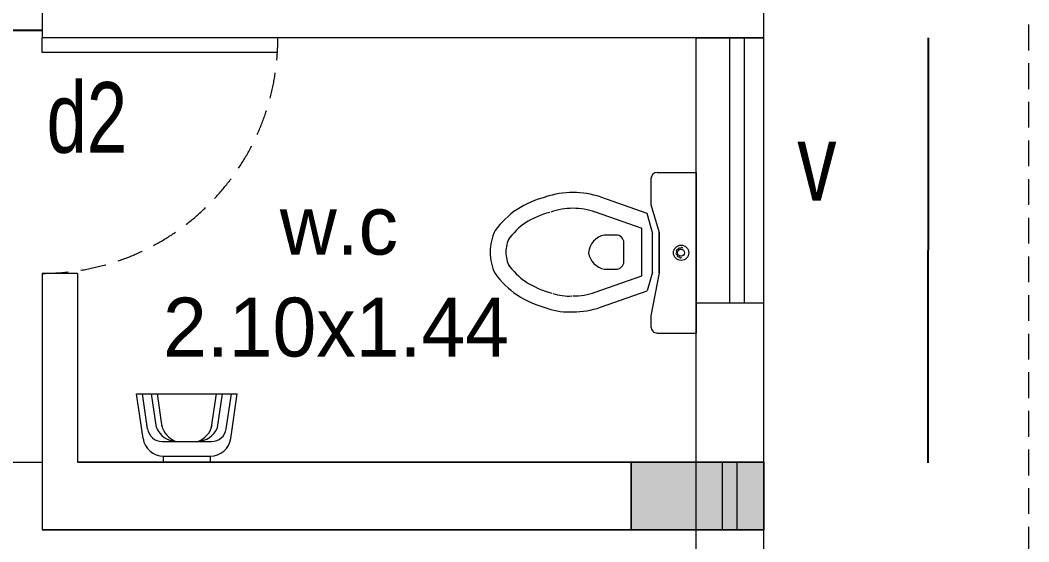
# Model space of a CAD drawing. Header units: metres. Extents: x 191982 to 427160, y -8904 to 80370.
# Drawn here: x 390393 to 393818, y 32161 to 33933 of the extents above; entities that cross this region are included whole.
import ezdxf

# ---------------------------------------------------------------- set-up
doc = ezdxf.new("R2010")
doc.units = ezdxf.units.M
doc.header["$LTSCALE"] = 700
doc.header["$MEASUREMENT"] = 0
doc.header["$PDMODE"] = 32
doc.linetypes.add('HIDDEN2', pattern=[0.1875, 0.125, -0.0625])
doc.layers.get('Defpoints').update_dxf_attribs({"lineweight": 9})
for name, color, linetype, lineweight in [('COLUMN', 7, 'Continuous', 9), ('NEW PLANS', 7, 'Continuous', 9), ('PLAN', 7, 'Continuous', 9)]:
    doc.layers.add(name, color=color, linetype=linetype, lineweight=lineweight)
doc.styles.add('RVR', font='MOD20.TTF')
doc.styles.get("Standard").update_dxf_attribs({"font": 'swisscl.ttf'})
doc.dimstyles.get("Standard").update_dxf_attribs({"dimtxt": 0.23, "dimasz": 0.23, "dimexe": 0.05, "dimexo": 0.05, "dimgap": 0.06, "dimtad": 0, "dimzin": 0, "dimdsep": 46, "dimtxsty": 'Standard', "dimcen": 0, "dimse1": 1, "dimse2": 1, "dimadec": 0, "dimazin": 0, "dimtfac": 1, "dimtofl": 0, "dimtmove": 2, "dimatfit": 0, "dimfxl": 0.18, "dimtolj": 1, "dimtzin": 0, "dimarcsym": 0})

# ---------------------------------------------------------------- blocks, each defined once
blk = doc.blocks.new('EWC')
at = {"layer": 'COLUMN'}
blk.add_line((-0.2727, 0), (0.2727, 0), dxfattribs=at)
at = {"layer": 'PLAN'}
for p, q in [((-0.2727, -0.1316), (-0.2727, 0)), ((0.2727, -0.1316), (0.2727, 0)), ((-0.1643, -0.1532), (-0.0685, -0.1258)), ((-0.0685, -0.1258), (0.0685, -0.1258)), ((0.0685, -0.1258), (-0.0685, -0.1258)), ((0.0685, -0.1258), (0.2143, -0.1532)), ((-0.2512, -0.1532), (-0.1643, -0.1532)), ((-0.1895, -0.3249), (-0.1341, -0.167)), ((-0.1341, -0.167), (-0.0654, -0.1474)), ((0.0654, -0.1474), (-0.0654, -0.1474)), ((0.0654, -0.1474), (0.1293, -0.1656)), ((0.1852, -0.3249), (0.1293, -0.1656)), ((0.2143, -0.1532), (0.2512, -0.1532)), ((-0.1386, -0.3427), (-0.0831, -0.1844)), ((0.0788, -0.1844), (-0.0831, -0.1844)), ((0.1343, -0.3427), (0.0788, -0.1844)), ((-0.0603, -0.2716), (-0.0603, -0.3111)), ((0.0297, -0.2453), (-0.034, -0.2453)), ((0.056, -0.3111), (0.056, -0.2716))]:
    blk.add_line(p, q, dxfattribs=at)
for radius in [0.026, 0.0118]:
    blk.add_circle((0, -0.0508), radius, dxfattribs=at)
for centre, radius, start, end in [((-0.0141, -0.0486), 0.0036, 90.2071, 251.7929), ((-0.0127, -0.0573), 0.0036, 126.2071, 287.7929), ((0, -0.0508), 0.0153, 184.4559, 193.5441), ((0, -0.0508), 0.0153, 220.4559, 229.5441), ((-0.0065, -0.0635), 0.0036, 162.2071, 323.7929), ((0, -0.0508), 0.0153, 256.4559, 265.5441), ((0.0022, -0.0649), 0.0036, 198.2071, 359.7929), ((0, -0.0508), 0.0153, 292.4559, 301.5441), ((0.0101, -0.0609), 0.0036, 234.2071, 35.7929), ((0, -0.0508), 0.0153, 328.4559, 337.5441), ((0.0141, -0.0531), 0.0036, 270.2071, 71.7929), ((-0.2512, -0.1316), 0.0216, 180, 270), ((0.2512, -0.1316), 0.0216, 270, 360), ((-0.034, -0.2716), 0.0263, 90, 180), ((0.0297, -0.2716), 0.0263, 360, 90), ((0.0832, -0.4179), 0.2881, 161.1646, 180), ((0.0832, -0.4179), 0.2342, 161.1646, 180), ((0.0055, -0.2984), 0.067, 190.924, 265.0214), ((-0.0109, -0.2978), 0.0682, 279.0784, 348.785), ((-0.0875, -0.4179), 0.2342, 360, 18.8354), ((-0.0875, -0.4179), 0.2881, 360, 18.8354), ((-0.0002, -0.3646), 0.000539, 260.7056, 283.4198), ((0.0832, -0.4179), 0.2881, 180, 198.8354), ((0.0832, -0.4179), 0.2342, 180, 198.8354), ((-0.0193, -0.4324), 0.1664, 341.1646, 3.7754), ((-0.0193, -0.4324), 0.2203, 341.1646, 3.7754), ((0.1598, -0.4175), 0.3615, 194.9626, 211.7838), ((0.1598, -0.4175), 0.3076, 194.9626, 211.7838), ((-0.1809, -0.4026), 0.3298, 327.6462, 344.7553), ((-0.1809, -0.4026), 0.3837, 327.6462, 344.7553), ((0.1069, -0.4322), 0.2553, 214.6359, 233.9389), ((-0.1112, -0.4322), 0.2553, 306.0611, 325.3641), ((0.1069, -0.4322), 0.3092, 214.6359, 233.9389), ((-0.1112, -0.4322), 0.3092, 306.0611, 325.3641), ((-0.0022, -0.5371), 0.1085, 243.2988, 270), ((-0.0022, -0.5371), 0.1085, 270, 296.7012), ((-0.0022, -0.5371), 0.1624, 243.2988, 270), ((-0.0022, -0.5371), 0.1624, 270, 296.7012)]:
    blk.add_arc(centre, radius, start, end, dxfattribs=at)
blk = doc.blocks.new('*D79')
at = {"layer": 'Defpoints', "color": 0, "transparency": 16777216}
for p in [(392917.8, 33872.9), (393476, 33872.9), (392917.8, 32428.9)]:
    blk.add_point(p, dxfattribs=at)
at = {"layer": 'NEW PLANS', "color": 0, "lineweight": -2, "transparency": 16777216}
for p, q in [((393476, 33872.7), (393476, 33151.4)), ((393476, 32429.1), (393476, 33150.4))]:
    blk.add_line(p, q, dxfattribs=at)
at = {"layer": 'NEW PLANS', "color": 0, "transparency": 16777216}
for points in [[(393476, 33872.7), (393476, 33872.7), (393476, 33872.9)], [(393476, 32429.1), (393476, 32429.1), (393476, 32428.9)]]:
    blk.add_solid(points, dxfattribs=at)
at = {"layer": 'NEW PLANS', "color": 0, "transparency": 16777216, "insert": (393476, 33150.9), "char_height": 0.23, "attachment_point": 5, "rotation": 90}
blk.add_mtext('\\A1;1444.03', dxfattribs=at)
blk = doc.blocks.new('*D51')
at = {"layer": 'Defpoints', "color": 0, "transparency": 16777216}
for p in [(390467.8, 33897.9), (388677.8, 33585.9), (390467.8, 33585.9)]:
    blk.add_point(p, dxfattribs=at)
at = {"layer": 'NEW PLANS', "color": 0, "lineweight": -2, "transparency": 16777216}
for p, q in [((388678, 33897.9), (389572.3, 33897.9)), ((390467.5, 33897.9), (389573.3, 33897.9))]:
    blk.add_line(p, q, dxfattribs=at)
at = {"layer": 'NEW PLANS', "color": 0, "transparency": 16777216}
for points in [[(388678, 33897.9), (388678, 33897.8), (388677.8, 33897.9)], [(390467.5, 33897.9), (390467.5, 33897.8), (390467.8, 33897.9)]]:
    blk.add_solid(points, dxfattribs=at)
at = {"layer": 'NEW PLANS', "color": 0, "transparency": 16777216, "insert": (389572.8, 33897.9), "char_height": 0.23, "attachment_point": 5}
blk.add_mtext('\\A1;1790.00', dxfattribs=at)

msp = doc.modelspace()

# ---------------------------------------------------------------- hatches: boundary and pattern name
at = {"layer": 'NEW PLANS'}
for points in [[(392467.772, 32431.692), (392467.772, 32201.692), (392687.772, 32201.692), (392687.772, 32431.692)], [(392687.772, 32431.692), (392687.772, 32201.692), (392467.772, 32201.692), (392467.772, 32431.692)], [(392467.772, 32431.692), (392467.772, 32201.692), (392687.772, 32201.692), (392687.772, 32431.692)], [(392467.772, 32431.692), (392467.772, 32201.692), (392687.772, 32201.692), (392687.772, 32431.692)], [(392697.772, 32431.692), (392697.772, 32201.692), (392467.772, 32201.692), (392467.772, 32431.692)], [(392697.772, 32431.692), (392697.772, 32201.692), (392467.772, 32201.692), (392467.772, 32431.692)], [(392467.772, 32431.692), (392467.772, 32201.692), (392687.772, 32201.692), (392687.772, 32431.692)], [(392467.772, 32431.692), (392467.772, 32201.692), (392687.772, 32201.692), (392687.772, 32431.692)], [(392467.772, 32431.692), (392467.772, 32201.692), (392687.772, 32201.692), (392687.772, 32431.692)], [(392467.772, 32431.692), (392467.772, 32201.692), (392687.772, 32201.692), (392687.772, 32431.692)], [(392697.772, 32431.692), (392697.772, 32201.692), (392467.772, 32201.692), (392467.772, 32431.692)], [(392697.772, 32431.692), (392697.772, 32201.692), (392467.772, 32201.692), (392467.772, 32431.692)], [(392467.772, 32431.692), (392467.772, 32201.692), (392687.772, 32201.692), (392687.772, 32431.692)], [(392467.772, 32431.692), (392467.772, 32201.692), (392687.772, 32201.692), (392687.772, 32431.692)], [(392467.772, 32431.692), (392467.772, 32201.692), (392687.772, 32201.692), (392687.772, 32431.692)], [(392697.772, 32431.692), (392697.772, 32201.692), (392467.772, 32201.692), (392467.772, 32431.692)], [(392697.772, 32431.692), (392697.772, 32201.692), (392467.772, 32201.692), (392467.772, 32431.692)], [(392467.772, 32431.692), (392467.772, 32201.692), (392687.772, 32201.692), (392687.772, 32431.692)], [(392467.772, 32431.692), (392467.772, 32201.692), (392687.772, 32201.692), (392687.772, 32431.692)], [(392697.772, 32431.692), (392697.772, 32201.692), (392467.772, 32201.692), (392467.772, 32431.692)], [(392697.772, 32431.692), (392697.772, 32201.692), (392467.772, 32201.692), (392467.772, 32431.692)], [(392467.772, 32431.692), (392467.772, 32201.692), (392687.772, 32201.692), (392687.772, 32431.692)], [(392687.772, 32431.692), (392687.772, 32201.692), (392467.772, 32201.692), (392467.772, 32431.692)], [(392467.772, 32431.692), (392467.772, 32201.692), (392687.772, 32201.692), (392687.772, 32431.692)], [(392467.772, 32431.692), (392467.772, 32201.692), (392687.772, 32201.692), (392687.772, 32431.692)], [(392697.772, 32431.692), (392697.772, 32201.692), (392467.772, 32201.692), (392467.772, 32431.692)], [(392697.772, 32431.692), (392697.772, 32201.692), (392467.772, 32201.692), (392467.772, 32431.692)], [(392467.772, 32431.692), (392467.772, 32201.692), (392687.772, 32201.692), (392687.772, 32431.692)], [(392467.772, 32431.692), (392467.772, 32201.692), (392687.772, 32201.692), (392687.772, 32431.692)], [(392467.772, 32431.692), (392467.772, 32201.692), (392687.772, 32201.692), (392687.772, 32431.692)], [(392467.772, 32431.692), (392467.772, 32201.692), (392687.772, 32201.692), (392687.772, 32431.692)], [(392697.772, 32431.692), (392697.772, 32201.692), (392467.772, 32201.692), (392467.772, 32431.692)], [(392697.772, 32431.692), (392697.772, 32201.692), (392467.772, 32201.692), (392467.772, 32431.692)], [(392467.772, 32431.692), (392467.772, 32201.692), (392687.772, 32201.692), (392687.772, 32431.692)], [(392467.772, 32431.692), (392467.772, 32201.692), (392687.772, 32201.692), (392687.772, 32431.692)], [(392467.772, 32431.692), (392467.772, 32201.692), (392687.772, 32201.692), (392687.772, 32431.692)], [(392697.772, 32431.692), (392697.772, 32201.692), (392467.772, 32201.692), (392467.772, 32431.692)], [(392697.772, 32431.692), (392697.772, 32201.692), (392467.772, 32201.692), (392467.772, 32431.692)], [(392467.772, 32431.692), (392467.772, 32201.692), (392687.772, 32201.692), (392687.772, 32431.692)], [(392467.772, 32431.692), (392467.772, 32201.692), (392687.772, 32201.692), (392687.772, 32431.692)], [(392697.772, 32431.692), (392697.772, 32201.692), (392467.772, 32201.692), (392467.772, 32431.692)], [(392697.772, 32431.692), (392697.772, 32201.692), (392467.772, 32201.692), (392467.772, 32431.692)], [(392687.772, 32431.692), (392687.772, 32201.692), (392917.772, 32201.692), (392917.772, 32431.692)], [(392917.772, 32431.692), (392917.772, 32201.692), (392687.772, 32201.692), (392687.772, 32431.692)], [(392687.772, 32431.692), (392687.772, 32201.692), (392917.772, 32201.692), (392917.772, 32431.692)], [(392687.772, 32431.692), (392687.772, 32201.692), (392917.772, 32201.692), (392917.772, 32431.692)], [(392687.772, 32431.692), (392687.772, 32201.692), (392917.772, 32201.692), (392917.772, 32431.692)], [(392687.772, 32431.692), (392687.772, 32201.692), (392917.772, 32201.692), (392917.772, 32431.692)], [(392687.772, 32431.692), (392687.772, 32201.692), (392917.772, 32201.692), (392917.772, 32431.692)], [(392687.772, 32431.692), (392687.772, 32201.692), (392917.772, 32201.692), (392917.772, 32431.692)], [(392687.772, 32431.692), (392687.772, 32201.692), (392917.772, 32201.692), (392917.772, 32431.692)], [(392687.772, 32431.692), (392687.772, 32201.692), (392917.772, 32201.692), (392917.772, 32431.692)], [(392687.772, 32431.692), (392687.772, 32201.692), (392917.772, 32201.692), (392917.772, 32431.692)], [(392687.772, 32431.692), (392687.772, 32201.692), (392917.772, 32201.692), (392917.772, 32431.692)], [(392687.772, 32431.692), (392687.772, 32201.692), (392917.772, 32201.692), (392917.772, 32431.692)], [(392687.772, 32431.692), (392687.772, 32201.692), (392917.772, 32201.692), (392917.772, 32431.692)], [(392917.772, 32431.692), (392917.772, 32201.692), (392687.772, 32201.692), (392687.772, 32431.692)], [(392687.772, 32431.692), (392687.772, 32201.692), (392917.772, 32201.692), (392917.772, 32431.692)], [(392687.772, 32431.692), (392687.772, 32201.692), (392917.772, 32201.692), (392917.772, 32431.692)], [(392687.772, 32431.692), (392687.772, 32201.692), (392917.772, 32201.692), (392917.772, 32431.692)], [(392687.772, 32431.692), (392687.772, 32201.692), (392917.772, 32201.692), (392917.772, 32431.692)], [(392687.772, 32431.692), (392687.772, 32201.692), (392917.772, 32201.692), (392917.772, 32431.692)], [(392687.772, 32431.692), (392687.772, 32201.692), (392917.772, 32201.692), (392917.772, 32431.692)], [(392687.772, 32431.692), (392687.772, 32201.692), (392917.772, 32201.692), (392917.772, 32431.692)], [(392687.772, 32431.692), (392687.772, 32201.692), (392917.772, 32201.692), (392917.772, 32431.692)], [(392687.772, 32431.692), (392687.772, 32201.692), (392917.772, 32201.692), (392917.772, 32431.692)], [(392687.772, 32431.692), (392687.772, 32201.692), (392917.772, 32201.692), (392917.772, 32431.692)], [(392687.772, 32431.692), (392687.772, 32201.692), (392917.772, 32201.692), (392917.772, 32431.692)], [(392697.772, 32431.692), (392917.772, 32431.692), (392917.772, 32201.692), (392697.772, 32201.692)], [(392697.772, 32431.692), (392917.772, 32431.692), (392917.772, 32201.692), (392697.772, 32201.692)], [(392697.772, 32431.692), (392917.772, 32431.692), (392917.772, 32201.692), (392697.772, 32201.692)], [(392697.772, 32431.692), (392917.772, 32431.692), (392917.772, 32201.692), (392697.772, 32201.692)], [(392697.772, 32431.692), (392917.772, 32431.692), (392917.772, 32201.692), (392697.772, 32201.692)], [(392697.772, 32431.692), (392917.772, 32431.692), (392917.772, 32201.692), (392697.772, 32201.692)], [(392697.772, 32431.692), (392917.772, 32431.692), (392917.772, 32201.692), (392697.772, 32201.692)], [(392697.772, 32431.692), (392917.772, 32431.692), (392917.772, 32201.692), (392697.772, 32201.692)], [(392697.772, 32431.692), (392917.772, 32431.692), (392917.772, 32201.692), (392697.772, 32201.692)], [(392697.772, 32431.692), (392917.772, 32431.692), (392917.772, 32201.692), (392697.772, 32201.692)], [(392697.772, 32431.692), (392917.772, 32431.692), (392917.772, 32201.692), (392697.772, 32201.692)], [(392697.772, 32431.692), (392917.772, 32431.692), (392917.772, 32201.692), (392697.772, 32201.692)], [(392697.772, 32431.692), (392917.772, 32431.692), (392917.772, 32201.692), (392697.772, 32201.692)], [(392697.772, 32431.692), (392917.772, 32431.692), (392917.772, 32201.692), (392697.772, 32201.692)], [(392697.772, 32431.692), (392917.772, 32431.692), (392917.772, 32201.692), (392697.772, 32201.692)], [(392697.772, 32431.692), (392917.772, 32431.692), (392917.772, 32201.692), (392697.772, 32201.692)]]:
    msp.add_hatch(color=256, dxfattribs=at).paths.add_polyline_path(points)

# ---------------------------------------------------------------- linework, layer by layer
for p, q in [((392917.772, 22511.692), (392917.772, 51581.692)), ((390467.772, 33992.89), (390467.772, 33872.89)), ((390467.772, 33992.89), (390467.772, 33872.89)), ((392917.772, 33872.89), (392917.772, 33992.89)), ((392917.772, 33872.89), (390467.772, 33872.89)), ((390467.772, 33822.89), (390467.772, 33872.89)), ((392687.772, 33872.89), (390467.772, 33872.89)), ((390467.772, 33822.89), (390467.772, 33872.89)), ((392687.772, 22511.692), (392687.772, 33872.89)), ((392687.772, 22511.692), (392687.772, 33872.89)), ((392687.772, 33872.89), (392917.772, 33872.89)), ((392802.772, 32972.89), (392802.772, 33872.89)), ((392852.772, 32972.89), (392852.772, 33872.89)), ((391266.208, 33822.89), (390467.772, 33822.89)), ((391266.208, 33822.89), (390467.772, 33822.89)), ((390467.772, 33072.89), (390467.772, 32431.692)), ((390587.772, 33072.89), (390467.772, 33072.89)), ((390467.772, 33072.89), (390467.772, 32431.692)), ((390587.772, 33072.89), (390467.772, 33072.89)), ((390587.772, 33072.89), (390587.772, 32431.692)), ((390587.772, 33072.89), (390587.772, 32431.692)), ((392687.772, 32972.89), (392917.772, 32972.89)), ((390810.062, 32511.508), (390787.772, 32663.08)), ((390787.772, 32663.08), (391129.945, 32663.08)), ((390825.437, 32544.418), (390807.987, 32663.08)), ((390855.118, 32548.782), (390838.31, 32663.08)), ((390874.905, 32551.692), (390858.525, 32663.08)), ((391042.811, 32551.692), (391059.192, 32663.08)), ((391062.598, 32548.782), (391079.407, 32663.08)), ((391062.598, 32548.782), (391079.407, 32663.08)), ((391092.279, 32544.418), (391109.729, 32663.08)), ((391107.655, 32511.508), (391129.945, 32663.08)), ((390874.905, 32501.692), (391042.811, 32501.692)), ((390879.317, 32451.692), (391038.399, 32451.692)), ((390879.317, 32431.692), (390879.317, 32451.692)), ((391038.399, 32431.692), (391038.399, 32451.692)), ((388677.772, 32431.692), (390467.772, 32431.692)), ((388677.772, 32431.692), (390467.772, 32431.692)), ((390467.772, 32431.692), (390467.772, 32201.692)), ((390467.772, 32431.692), (390467.772, 32201.692)), ((392467.772, 32431.692), (390587.772, 32431.692)), ((390587.772, 32431.692), (392493.449, 32431.692)), ((392467.772, 32431.692), (390587.772, 32431.692)), ((390587.772, 32431.692), (392493.449, 32431.692)), ((390879.317, 32431.692), (391038.399, 32431.692)), ((392467.772, 32431.692), (392917.772, 32431.692)), ((392467.772, 32431.692), (392917.772, 32431.692)), ((392467.772, 32431.692), (392687.772, 32431.692)), ((392467.772, 32431.692), (392687.772, 32431.692)), ((392467.772, 32431.692), (392687.772, 32431.692)), ((392467.772, 32431.692), (392687.772, 32431.692)), ((392467.772, 32431.692), (392687.772, 32431.692)), ((392467.772, 32201.692), (392467.772, 32431.692)), ((392467.772, 32431.692), (392687.772, 32431.692)), ((392467.772, 32431.692), (392687.772, 32431.692)), ((392467.772, 32431.692), (392687.772, 32431.692)), ((392917.772, 32431.692), (392467.772, 32431.692)), ((392917.772, 32431.692), (392467.772, 32431.692)), ((392917.772, 32431.692), (392467.772, 32431.692)), ((392917.772, 32431.692), (392467.772, 32431.692)), ((392917.772, 32431.692), (392467.772, 32431.692)), ((392917.772, 32431.692), (392467.772, 32431.692)), ((392917.772, 32431.692), (392467.772, 32431.692)), ((392917.772, 32431.692), (392467.772, 32431.692)), ((392917.772, 32431.692), (392467.772, 32431.692)), ((392917.772, 32431.692), (392467.772, 32431.692)), ((392917.772, 32431.692), (392467.772, 32431.692)), ((392467.772, 32201.692), (392467.772, 32431.692)), ((392467.772, 32201.692), (392467.772, 32431.692)), ((392467.772, 32201.692), (392467.772, 32431.692)), ((392917.772, 32431.692), (392467.772, 32431.692)), ((392917.772, 32431.692), (392467.772, 32431.692)), ((392917.772, 32431.692), (392467.772, 32431.692)), ((392917.772, 32431.692), (392467.772, 32431.692)), ((392467.772, 32431.692), (392917.772, 32431.692)), ((392467.772, 32431.692), (392917.772, 32431.692)), ((392467.772, 32431.692), (392917.772, 32431.692)), ((392467.772, 32431.692), (392917.772, 32431.692)), ((392467.772, 32431.692), (392917.772, 32431.692)), ((392467.772, 32201.692), (392467.772, 32431.692)), ((392467.772, 32431.692), (392917.772, 32431.692)), ((392467.772, 32431.692), (392917.772, 32431.692)), ((392467.772, 32431.692), (392917.772, 32431.692)), ((392467.772, 32431.692), (392917.772, 32431.692)), ((392467.772, 32431.692), (392917.772, 32431.692)), ((392467.772, 32201.692), (392467.772, 32431.692)), ((392467.772, 32431.692), (392917.772, 32431.692)), ((392467.772, 32431.692), (392917.772, 32431.692)), ((392467.772, 32431.692), (392917.772, 32431.692)), ((392467.772, 32431.692), (392917.772, 32431.692)), ((392467.772, 32201.692), (392467.772, 32431.692)), ((392917.772, 32431.692), (392467.772, 32431.692)), ((392467.772, 32431.692), (392917.772, 32431.692)), ((392467.772, 32431.692), (392917.772, 32431.692)), ((392467.772, 32201.692), (392467.772, 32431.692)), ((392467.772, 32431.692), (392917.772, 32431.692)), ((392467.772, 32431.692), (392917.772, 32431.692)), ((392467.772, 32431.692), (392917.772, 32431.692)), ((392467.772, 32431.692), (392917.772, 32431.692)), ((392467.772, 32431.692), (392917.772, 32431.692)), ((392467.772, 32201.692), (392467.772, 32431.692)), ((392467.772, 32431.692), (392917.772, 32431.692)), ((392467.772, 32431.692), (392917.772, 32431.692)), ((392467.772, 32431.692), (392917.772, 32431.692)), ((392467.772, 32431.692), (392917.772, 32431.692)), ((392467.772, 32201.692), (392467.772, 32431.692)), ((392917.772, 32431.692), (392467.772, 32431.692)), ((392467.772, 32431.692), (392917.772, 32431.692)), ((392467.772, 32431.692), (392917.772, 32431.692)), ((392467.772, 32201.692), (392467.772, 32431.692)), ((392467.772, 32431.692), (392917.772, 32431.692)), ((392467.772, 32431.692), (392917.772, 32431.692)), ((392467.772, 32431.692), (392917.772, 32431.692)), ((392467.772, 32431.692), (392917.772, 32431.692)), ((392467.772, 32201.692), (392467.772, 32431.692)), ((392917.772, 32431.692), (392467.772, 32431.692)), ((392467.772, 32431.692), (392917.772, 32431.692)), ((392467.772, 32431.692), (392917.772, 32431.692)), ((392467.772, 32201.692), (392467.772, 32431.692)), ((392917.772, 32431.692), (392467.772, 32431.692)), ((392917.772, 32431.692), (392467.772, 32431.692)), ((392917.772, 32431.692), (392467.772, 32431.692)), ((392917.772, 32431.692), (392467.772, 32431.692)), ((392467.772, 32431.692), (392917.772, 32431.692)), ((392467.772, 32431.692), (392917.772, 32431.692)), ((392467.772, 32431.692), (392687.772, 32431.692)), ((392467.772, 32431.692), (392687.772, 32431.692)), ((392467.772, 32431.692), (392687.772, 32431.692)), ((392467.772, 32431.692), (392687.772, 32431.692)), ((392467.772, 32431.692), (392687.772, 32431.692)), ((392467.772, 32201.692), (392467.772, 32431.692)), ((392467.772, 32431.692), (392687.772, 32431.692)), ((392467.772, 32431.692), (392687.772, 32431.692)), ((392467.772, 32431.692), (392687.772, 32431.692)), ((392917.772, 32431.692), (392467.772, 32431.692)), ((392917.772, 32431.692), (392467.772, 32431.692)), ((392917.772, 32431.692), (392467.772, 32431.692)), ((392917.772, 32431.692), (392467.772, 32431.692)), ((392917.772, 32431.692), (392467.772, 32431.692)), ((392917.772, 32431.692), (392467.772, 32431.692)), ((392917.772, 32431.692), (392467.772, 32431.692)), ((392917.772, 32431.692), (392467.772, 32431.692)), ((392917.772, 32431.692), (392467.772, 32431.692)), ((392917.772, 32431.692), (392467.772, 32431.692)), ((392917.772, 32431.692), (392467.772, 32431.692)), ((392467.772, 32201.692), (392467.772, 32431.692)), ((392467.772, 32201.692), (392467.772, 32431.692)), ((392467.772, 32201.692), (392467.772, 32431.692)), ((392917.772, 32431.692), (392467.772, 32431.692)), ((392917.772, 32431.692), (392467.772, 32431.692)), ((392917.772, 32431.692), (392467.772, 32431.692)), ((392917.772, 32431.692), (392467.772, 32431.692)), ((392467.772, 32431.692), (392917.772, 32431.692)), ((392467.772, 32431.692), (392917.772, 32431.692)), ((392467.772, 32431.692), (392917.772, 32431.692)), ((392467.772, 32431.692), (392917.772, 32431.692)), ((392467.772, 32431.692), (392917.772, 32431.692)), ((392467.772, 32201.692), (392467.772, 32431.692)), ((392467.772, 32431.692), (392917.772, 32431.692)), ((392467.772, 32431.692), (392917.772, 32431.692)), ((392467.772, 32431.692), (392917.772, 32431.692)), ((392467.772, 32431.692), (392917.772, 32431.692)), ((392467.772, 32431.692), (392917.772, 32431.692)), ((392467.772, 32201.692), (392467.772, 32431.692)), ((392467.772, 32431.692), (392917.772, 32431.692)), ((392467.772, 32431.692), (392917.772, 32431.692)), ((392467.772, 32431.692), (392917.772, 32431.692)), ((392467.772, 32431.692), (392917.772, 32431.692)), ((392467.772, 32201.692), (392467.772, 32431.692)), ((392917.772, 32431.692), (392467.772, 32431.692)), ((392467.772, 32431.692), (392917.772, 32431.692)), ((392467.772, 32431.692), (392917.772, 32431.692)), ((392467.772, 32201.692), (392467.772, 32431.692)), ((392467.772, 32431.692), (392917.772, 32431.692)), ((392467.772, 32431.692), (392917.772, 32431.692)), ((392467.772, 32431.692), (392917.772, 32431.692)), ((392467.772, 32431.692), (392917.772, 32431.692)), ((392467.772, 32431.692), (392917.772, 32431.692)), ((392467.772, 32201.692), (392467.772, 32431.692)), ((392467.772, 32431.692), (392917.772, 32431.692)), ((392467.772, 32431.692), (392917.772, 32431.692)), ((392467.772, 32431.692), (392917.772, 32431.692)), ((392467.772, 32431.692), (392917.772, 32431.692)), ((392467.772, 32201.692), (392467.772, 32431.692)), ((392917.772, 32431.692), (392467.772, 32431.692)), ((392467.772, 32431.692), (392917.772, 32431.692)), ((392467.772, 32431.692), (392917.772, 32431.692)), ((392467.772, 32201.692), (392467.772, 32431.692)), ((392467.772, 32431.692), (392917.772, 32431.692)), ((392467.772, 32431.692), (392917.772, 32431.692)), ((392467.772, 32431.692), (392917.772, 32431.692)), ((392467.772, 32431.692), (392917.772, 32431.692)), ((392467.772, 32201.692), (392467.772, 32431.692)), ((392917.772, 32431.692), (392467.772, 32431.692)), ((392467.772, 32431.692), (392917.772, 32431.692)), ((392467.772, 32431.692), (392917.772, 32431.692)), ((392467.772, 32201.692), (392467.772, 32431.692)), ((392917.772, 32431.692), (392467.772, 32431.692)), ((392917.772, 32431.692), (392467.772, 32431.692)), ((392917.772, 32431.692), (392467.772, 32431.692)), ((392917.772, 32431.692), (392467.772, 32431.692)), ((392687.772, 32201.692), (392687.772, 32431.692)), ((392687.772, 32201.692), (392687.772, 32431.692)), ((392777.772, 32201.692), (392777.772, 32431.692)), ((392777.772, 32201.692), (392777.772, 32431.692)), ((392827.772, 32201.692), (392827.772, 32431.692)), ((392827.772, 32201.692), (392827.772, 32431.692)), ((392917.772, 32201.692), (392917.772, 32431.692)), ((392917.772, 32201.692), (392917.772, 32431.692)), ((392917.772, 32201.692), (392917.772, 32431.692)), ((392917.772, 32201.692), (392917.772, 32431.692)), ((392917.772, 32201.692), (392917.772, 32431.692)), ((392917.772, 32201.692), (392917.772, 32431.692)), ((392917.772, 32201.692), (392917.772, 32431.692)), ((392917.772, 32201.692), (392917.772, 32431.692)), ((392917.772, 32201.692), (392917.772, 32431.692)), ((392917.772, 32201.692), (392917.772, 32431.692)), ((392917.772, 32201.692), (392917.772, 32431.692)), ((392917.772, 32201.692), (392917.772, 32431.692)), ((392917.772, 32201.692), (392917.772, 32431.692)), ((392917.772, 32201.692), (392917.772, 32431.692)), ((392917.772, 32201.692), (392917.772, 32431.692)), ((392917.772, 32201.692), (392917.772, 32431.692)), ((392917.772, 32201.692), (392917.772, 32431.692)), ((392917.772, 32201.692), (392917.772, 32431.692)), ((392467.772, 32201.692), (390467.772, 32201.692)), ((390467.772, 32201.692), (392493.449, 32201.692)), ((392467.772, 32201.692), (390467.772, 32201.692)), ((390467.772, 32201.692), (392493.449, 32201.692)), ((392467.772, 32201.692), (392917.772, 32201.692)), ((392467.772, 32201.692), (392917.772, 32201.692)), ((392467.772, 32201.692), (392687.772, 32201.692)), ((392467.772, 32201.692), (392687.772, 32201.692)), ((392467.772, 32201.692), (392687.772, 32201.692)), ((392467.772, 32201.692), (392687.772, 32201.692)), ((392467.772, 32201.692), (392687.772, 32201.692)), ((392917.772, 32201.692), (392467.772, 32201.692)), ((392917.772, 32201.692), (392467.772, 32201.692)), ((392917.772, 32201.692), (392467.772, 32201.692)), ((392917.772, 32201.692), (392467.772, 32201.692)), ((392917.772, 32201.692), (392467.772, 32201.692)), ((392917.772, 32201.692), (392467.772, 32201.692)), ((392917.772, 32201.692), (392467.772, 32201.692)), ((392917.772, 32201.692), (392467.772, 32201.692)), ((392917.772, 32201.692), (392467.772, 32201.692)), ((392917.772, 32201.692), (392467.772, 32201.692)), ((392917.772, 32201.692), (392467.772, 32201.692)), ((392467.772, 32201.692), (392917.772, 32201.692)), ((392467.772, 32201.692), (392917.772, 32201.692)), ((392467.772, 32201.692), (392917.772, 32201.692)), ((392467.772, 32201.692), (392917.772, 32201.692)), ((392467.772, 32201.692), (392917.772, 32201.692)), ((392467.772, 32201.692), (392917.772, 32201.692)), ((392467.772, 32201.692), (392917.772, 32201.692)), ((392467.772, 32201.692), (392917.772, 32201.692)), ((392467.772, 32201.692), (392917.772, 32201.692)), ((392467.772, 32201.692), (392917.772, 32201.692)), ((392467.772, 32201.692), (392917.772, 32201.692)), ((392467.772, 32201.692), (392917.772, 32201.692)), ((392467.772, 32201.692), (392917.772, 32201.692)), ((392467.772, 32201.692), (392917.772, 32201.692)), ((392467.772, 32201.692), (392917.772, 32201.692)), ((392467.772, 32201.692), (392917.772, 32201.692)), ((392467.772, 32201.692), (392917.772, 32201.692)), ((392467.772, 32201.692), (392917.772, 32201.692)), ((392467.772, 32201.692), (392917.772, 32201.692)), ((392467.772, 32201.692), (392917.772, 32201.692)), ((392467.772, 32201.692), (392917.772, 32201.692)), ((392467.772, 32201.692), (392917.772, 32201.692)), ((392467.772, 32201.692), (392917.772, 32201.692)), ((392467.772, 32201.692), (392917.772, 32201.692)), ((392467.772, 32201.692), (392917.772, 32201.692)), ((392467.772, 32201.692), (392917.772, 32201.692)), ((392467.772, 32201.692), (392917.772, 32201.692)), ((392467.772, 32201.692), (392917.772, 32201.692)), ((392467.772, 32201.692), (392917.772, 32201.692)), ((392467.772, 32201.692), (392917.772, 32201.692)), ((392467.772, 32201.692), (392917.772, 32201.692)), ((392467.772, 32201.692), (392917.772, 32201.692)), ((392467.772, 32201.692), (392917.772, 32201.692)), ((392467.772, 32201.692), (392917.772, 32201.692)), ((392467.772, 32201.692), (392917.772, 32201.692)), ((392467.772, 32201.692), (392687.772, 32201.692)), ((392467.772, 32201.692), (392687.772, 32201.692)), ((392467.772, 32201.692), (392687.772, 32201.692)), ((392467.772, 32201.692), (392687.772, 32201.692)), ((392467.772, 32201.692), (392687.772, 32201.692)), ((392917.772, 32201.692), (392467.772, 32201.692)), ((392917.772, 32201.692), (392467.772, 32201.692)), ((392917.772, 32201.692), (392467.772, 32201.692)), ((392917.772, 32201.692), (392467.772, 32201.692)), ((392917.772, 32201.692), (392467.772, 32201.692)), ((392917.772, 32201.692), (392467.772, 32201.692)), ((392917.772, 32201.692), (392467.772, 32201.692)), ((392917.772, 32201.692), (392467.772, 32201.692)), ((392917.772, 32201.692), (392467.772, 32201.692)), ((392917.772, 32201.692), (392467.772, 32201.692)), ((392917.772, 32201.692), (392467.772, 32201.692)), ((392467.772, 32201.692), (392917.772, 32201.692)), ((392467.772, 32201.692), (392917.772, 32201.692)), ((392467.772, 32201.692), (392917.772, 32201.692)), ((392467.772, 32201.692), (392917.772, 32201.692)), ((392467.772, 32201.692), (392917.772, 32201.692)), ((392467.772, 32201.692), (392917.772, 32201.692)), ((392467.772, 32201.692), (392917.772, 32201.692)), ((392467.772, 32201.692), (392917.772, 32201.692)), ((392467.772, 32201.692), (392917.772, 32201.692)), ((392467.772, 32201.692), (392917.772, 32201.692)), ((392467.772, 32201.692), (392917.772, 32201.692)), ((392467.772, 32201.692), (392917.772, 32201.692)), ((392467.772, 32201.692), (392917.772, 32201.692)), ((392467.772, 32201.692), (392917.772, 32201.692)), ((392467.772, 32201.692), (392917.772, 32201.692)), ((392467.772, 32201.692), (392917.772, 32201.692)), ((392467.772, 32201.692), (392917.772, 32201.692)), ((392467.772, 32201.692), (392917.772, 32201.692)), ((392467.772, 32201.692), (392917.772, 32201.692)), ((392467.772, 32201.692), (392917.772, 32201.692)), ((392467.772, 32201.692), (392917.772, 32201.692)), ((392467.772, 32201.692), (392917.772, 32201.692)), ((392467.772, 32201.692), (392917.772, 32201.692)), ((392467.772, 32201.692), (392917.772, 32201.692)), ((392467.772, 32201.692), (392917.772, 32201.692)), ((392467.772, 32201.692), (392917.772, 32201.692)), ((392467.772, 32201.692), (392917.772, 32201.692)), ((392467.772, 32201.692), (392917.772, 32201.692)), ((392467.772, 32201.692), (392917.772, 32201.692)), ((392467.772, 32201.692), (392917.772, 32201.692)), ((392467.772, 32201.692), (392917.772, 32201.692)), ((392467.772, 32201.692), (392917.772, 32201.692)), ((392467.772, 32201.692), (392917.772, 32201.692))]:
    msp.add_line(p, q, dxfattribs=at)
at = {"layer": 'NEW PLANS', "linetype": 'HIDDEN2'}
msp.add_line((393817.772, 23986.692), (393817.772, 50081.692), dxfattribs=at)
at = {"layer": 'NEW PLANS'}
for points in [[(392917.772, 32201.692), (392917.772, 32431.692), (392467.772, 32431.692), (392467.772, 32201.692)], [(392917.772, 32201.692), (392917.772, 32431.692), (392467.772, 32431.692), (392467.772, 32201.692)], [(392917.772, 32201.692), (392917.772, 32431.692), (392467.772, 32431.692), (392467.772, 32201.692)], [(392917.772, 32201.692), (392917.772, 32431.692), (392467.772, 32431.692), (392467.772, 32201.692)], [(392467.772, 32201.692), (392467.772, 32431.692), (392917.772, 32431.692), (392917.772, 32201.692)], [(392467.772, 32201.692), (392467.772, 32431.692), (392917.772, 32431.692), (392917.772, 32201.692)], [(392917.772, 32201.692), (392917.772, 32431.692), (392467.772, 32431.692), (392467.772, 32201.692)], [(392917.772, 32201.692), (392917.772, 32431.692), (392467.772, 32431.692), (392467.772, 32201.692)], [(392917.772, 32201.692), (392917.772, 32431.692), (392467.772, 32431.692), (392467.772, 32201.692)], [(392917.772, 32201.692), (392917.772, 32431.692), (392467.772, 32431.692), (392467.772, 32201.692)], [(392467.772, 32201.692), (392467.772, 32431.692), (392917.772, 32431.692), (392917.772, 32201.692)], [(392467.772, 32201.692), (392467.772, 32431.692), (392917.772, 32431.692), (392917.772, 32201.692)], [(392917.772, 32201.692), (392917.772, 32431.692), (392467.772, 32431.692), (392467.772, 32201.692)], [(392917.772, 32201.692), (392917.772, 32431.692), (392467.772, 32431.692), (392467.772, 32201.692)], [(392917.772, 32201.692), (392917.772, 32431.692), (392467.772, 32431.692), (392467.772, 32201.692)], [(392467.772, 32201.692), (392467.772, 32431.692), (392917.772, 32431.692), (392917.772, 32201.692)], [(392467.772, 32201.692), (392467.772, 32431.692), (392917.772, 32431.692), (392917.772, 32201.692)], [(392917.772, 32201.692), (392917.772, 32431.692), (392467.772, 32431.692), (392467.772, 32201.692)], [(392917.772, 32201.692), (392917.772, 32431.692), (392467.772, 32431.692), (392467.772, 32201.692)], [(392467.772, 32201.692), (392467.772, 32431.692), (392917.772, 32431.692), (392917.772, 32201.692)], [(392467.772, 32201.692), (392467.772, 32431.692), (392917.772, 32431.692), (392917.772, 32201.692)], [(392917.772, 32201.692), (392917.772, 32431.692), (392467.772, 32431.692), (392467.772, 32201.692)], [(392917.772, 32201.692), (392917.772, 32431.692), (392467.772, 32431.692), (392467.772, 32201.692)], [(392917.772, 32201.692), (392917.772, 32431.692), (392467.772, 32431.692), (392467.772, 32201.692)], [(392917.772, 32201.692), (392917.772, 32431.692), (392467.772, 32431.692), (392467.772, 32201.692)], [(392467.772, 32201.692), (392467.772, 32431.692), (392917.772, 32431.692), (392917.772, 32201.692)], [(392467.772, 32201.692), (392467.772, 32431.692), (392917.772, 32431.692), (392917.772, 32201.692)], [(392917.772, 32201.692), (392917.772, 32431.692), (392467.772, 32431.692), (392467.772, 32201.692)], [(392917.772, 32201.692), (392917.772, 32431.692), (392467.772, 32431.692), (392467.772, 32201.692)], [(392917.772, 32201.692), (392917.772, 32431.692), (392467.772, 32431.692), (392467.772, 32201.692)], [(392917.772, 32201.692), (392917.772, 32431.692), (392467.772, 32431.692), (392467.772, 32201.692)], [(392467.772, 32201.692), (392467.772, 32431.692), (392917.772, 32431.692), (392917.772, 32201.692)], [(392467.772, 32201.692), (392467.772, 32431.692), (392917.772, 32431.692), (392917.772, 32201.692)], [(392917.772, 32201.692), (392917.772, 32431.692), (392467.772, 32431.692), (392467.772, 32201.692)], [(392917.772, 32201.692), (392917.772, 32431.692), (392467.772, 32431.692), (392467.772, 32201.692)], [(392917.772, 32201.692), (392917.772, 32431.692), (392467.772, 32431.692), (392467.772, 32201.692)], [(392467.772, 32201.692), (392467.772, 32431.692), (392917.772, 32431.692), (392917.772, 32201.692)], [(392467.772, 32201.692), (392467.772, 32431.692), (392917.772, 32431.692), (392917.772, 32201.692)], [(392917.772, 32201.692), (392917.772, 32431.692), (392467.772, 32431.692), (392467.772, 32201.692)], [(392917.772, 32201.692), (392917.772, 32431.692), (392467.772, 32431.692), (392467.772, 32201.692)], [(392467.772, 32201.692), (392467.772, 32431.692), (392917.772, 32431.692), (392917.772, 32201.692)], [(392467.772, 32201.692), (392467.772, 32431.692), (392917.772, 32431.692), (392917.772, 32201.692)]]:
    msp.add_lwpolyline(points, close=True, dxfattribs=at)
at = {"layer": 'NEW PLANS', "linetype": 'HIDDEN2'}
msp.add_arc((390467.772, 33872.89), 800, 270, 0, dxfattribs=at)
msp.add_arc((390467.772, 33872.89), 800, 270, 0, dxfattribs=at)
at = {"layer": 'NEW PLANS'}
for centre, radius, start, end in [((390874.905, 32551.692), 50, 188.365886, 270), ((390926.354, 32578.962), 77.365, 202.960459, 267.157361), ((390946.084, 32572.024), 74.175, 192.014069, 251.474944), ((390971.632, 32572.024), 74.175, 288.525056, 347.985931), ((390991.363, 32578.962), 77.365, 272.842639, 337.039541), ((391042.811, 32551.692), 50, 270, 351.634114), ((390879.317, 32521.692), 70, 188.365886, 270), ((391038.399, 32521.692), 70, 270, 351.634114)]:
    msp.add_arc(centre, radius, start, end, dxfattribs=at)

# ---------------------------------------------------------------- block references
at = {"layer": 'NEW PLANS', "xscale": 1000, "yscale": 1000, "zscale": 1000, "rotation": 270}
msp.add_blockref('EWC', (392687.772, 33142.836), dxfattribs=at)

# ---------------------------------------------------------------- texts
at = {"layer": 'NEW PLANS'}
for s, height, p in [('d2', 240, (390482.221, 33482.468)), ('v', 260, (393031.483, 33320.148))]:
    msp.add_text(s, height=height, dxfattribs=at).set_placement(p)
at = {"layer": 'NEW PLANS', "style": 'RVR'}
for s, p in [('w.c', (391274.393, 33136.59)), ('2.10x1.44', (390877.665, 32790.443))]:
    msp.add_text(s, height=200, dxfattribs=at).set_placement(p)

# ---------------------------------------------------------------- dimensions: what is measured, and where the dimension line sits
at = {"layer": 'NEW PLANS'}
dim = msp.add_linear_dim(base=(390467.772, 33897.877), p1=(388677.772, 33585.933), p2=(390467.772, 33585.933), dimstyle='Standard', dxfattribs=at)
dim.commit()
dim.dimension.update_dxf_attribs({"geometry": '*D51', "text_midpoint": (389572.772, 33897.877)})
dim = msp.add_linear_dim(base=(393475.999, 33872.89), p1=(392917.772, 32428.862), p2=(392917.772, 33872.89), angle=90, dimstyle='Standard', dxfattribs=at)
dim.commit()
dim.dimension.update_dxf_attribs({"geometry": '*D79', "text_midpoint": (393475.999, 33150.876)})

doc.saveas('drawing.dxf')
